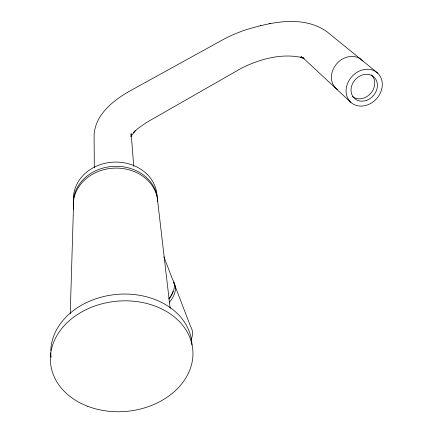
<?xml version="1.0" encoding="UTF-8"?>
<svg xmlns="http://www.w3.org/2000/svg" width="433" height="433" viewBox="0 0 433 433"><rect width="100%" height="100%" fill="white"/><g stroke="black" fill="none" stroke-linecap="round" stroke-linejoin="round"><path stroke-width="0.65" d="M70.238 313.865L73.437 207.883M130.993 135.345L131.145 133.532L133.759 166.386M130.858 136.465L131.616 134.631L131.031 136.39L135.421 130.457L133.294 132.844L137.824 128.612L146.294 122.615L241.868 67.965C260.596 58.774 282.603 52.772 303.333 57.892M362.048 60.268L327.316 32.015C302.921 14.343 269.488 22.392 243.086 30.7L233.712 34.402L225.533 38.261L131.637 90.021C114.556 99.379 95.455 113.722 94.096 134.815L94.302 167.804M269.147 23.772L270.208 23.555M260.406 25.552L260.899 25.45M303.371 57.903L300.578 57.178L304.247 58.758L301.087 56.674L303.977 58.726L350.865 102.372M362.096 60.311L377.765 73.199A19.842 16.578 -47.8 0 1 367.801 104.802A19.842 16.578 -47.8 0 1 347.006 85.003A19.842 16.578 -47.8 0 1 377.765 73.199M163.885 256.758L172.54 279.372A34.764 19.674 -22.9 0 1 168.957 298.689M170.158 308.399L157.769 201.973A42.282 36.047 -2.8 0 0 112.006 168.269A42.282 36.047 -2.8 0 0 73.594 209.128M337.599 89.718A19.182 16.227 -48.4 0 1 336.89 63.564A19.182 16.227 -48.4 0 1 362.941 61.183M371.427 74.947A14.37 12.032 -47.9 0 1 370.697 93.366A14.37 12.032 -47.9 0 1 352.435 96.494M73.664 207.31A42.142 35.971 -2.8 0 1 112.656 166.407A42.142 35.971 -2.8 0 1 157.59 201.432M172.989 291.285A33.271 18.873 -23 0 1 168.924 299.073M73.632 201.534A41.822 35.787 -2.6 0 1 112.499 162.196A41.822 35.787 -2.6 0 1 157.044 195.748M51.11 357.339A70.736 55.018 -5.4 0 1 50.769 352.743M50.78 350.741A70.736 55.018 -5.4 0 1 121.132 294.126A70.736 55.018 -5.4 0 1 191.96 345.079M169.184 302.407A34.7 19.729 -23 0 0 173.568 282.062L190.509 326.298A33.644 20.508 -23.6 0 1 191.061 340.084M366.897 100.207A14.451 12.075 -47.8 0 0 374.09 77.177A14.451 12.075 -47.8 0 0 351.699 85.837A14.451 12.075 -47.8 0 0 366.897 100.207M87.688 406.3A71.434 55.3 -5.5 0 0 192.939 352.045A71.434 55.3 -5.5 0 0 84.37 310.51A71.434 55.3 -5.5 0 0 87.688 406.3"/></g></svg>
